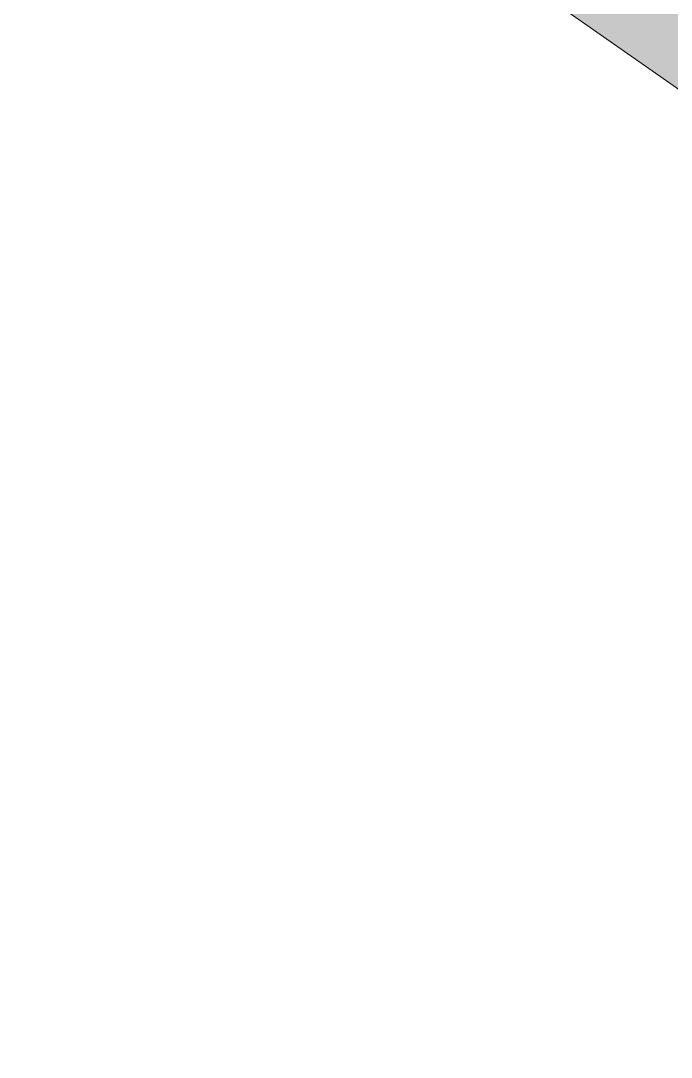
# Model space of a CAD drawing. Header units: metres. Extents: x -3 to 687, y -1 to 1371.
# Drawn here: x 482.915 to 484.436, y 133.534 to 135.954 of the extents above; entities that cross this region are included whole.
import ezdxf

# ---------------------------------------------------------------- set-up
doc = ezdxf.new("R2010")
doc.units = ezdxf.units.M
doc.header["$MEASUREMENT"] = 0
doc.layers.add('TPX_VEGETATION_GREEN_SPACES', color=7, linetype='CONTINUOUS', lineweight=0, true_color=0x58ba48)
doc.layers.add('TPX_VEGETATION_GREEN_SPACES_HATCH', color=7, linetype='CONTINUOUS', lineweight=0, true_color=0x58ba48)

msp = doc.modelspace()

# ---------------------------------------------------------------- hatches: boundary and pattern name
at = {"layer": 'TPX_VEGETATION_GREEN_SPACES_HATCH'}
msp.add_hatch(color=256, dxfattribs=at).paths.add_polyline_path([(525.8891, 243.5288), (461.111, 155.3569), (464.3896, 149.8388), (492.2429, 130.3403), (514.3215, 109.645), (530.4142, 93.6624), (541.3198, 79.8468), (545.1331, 76.1746), (549.911, 76.2506), (554.1443, 79.4354), (643.9071, 144.4908), (681.3138, 171.3004), (681.3138, 238.6364), (660.081, 254.7438), (637.4653, 237.4147), (619.6086, 228.1867), (604.9543, 225.4566), (592.8168, 224.6198), (581.8415, 226.1772), (574.0495, 227.2495), (562.1926, 230.6996), (548.6889, 236.1385), (531.4128, 245.5042), (525.8891, 243.5288)])

# ---------------------------------------------------------------- linework, layer by layer
at = {"layer": 'TPX_VEGETATION_GREEN_SPACES', "elevation": 0.0031}
msp.add_lwpolyline([(525.8891, 243.5288), (461.111, 155.3569), (464.3896, 149.8388), (492.2429, 130.3403), (514.3215, 109.645), (530.4142, 93.6624), (541.3198, 79.8468), (545.1331, 76.1746), (549.911, 76.2506), (554.1443, 79.4354), (643.9071, 144.4908), (681.3138, 171.3004), (681.3138, 238.6364), (660.081, 254.7438), (637.4653, 237.4147), (619.6086, 228.1867), (604.9543, 225.4566), (592.8168, 224.6198), (581.8415, 226.1772), (574.0495, 227.2495), (562.1926, 230.6996), (548.6889, 236.1385), (531.4128, 245.5042)], close=True, dxfattribs=at)

doc.saveas('drawing.dxf')
